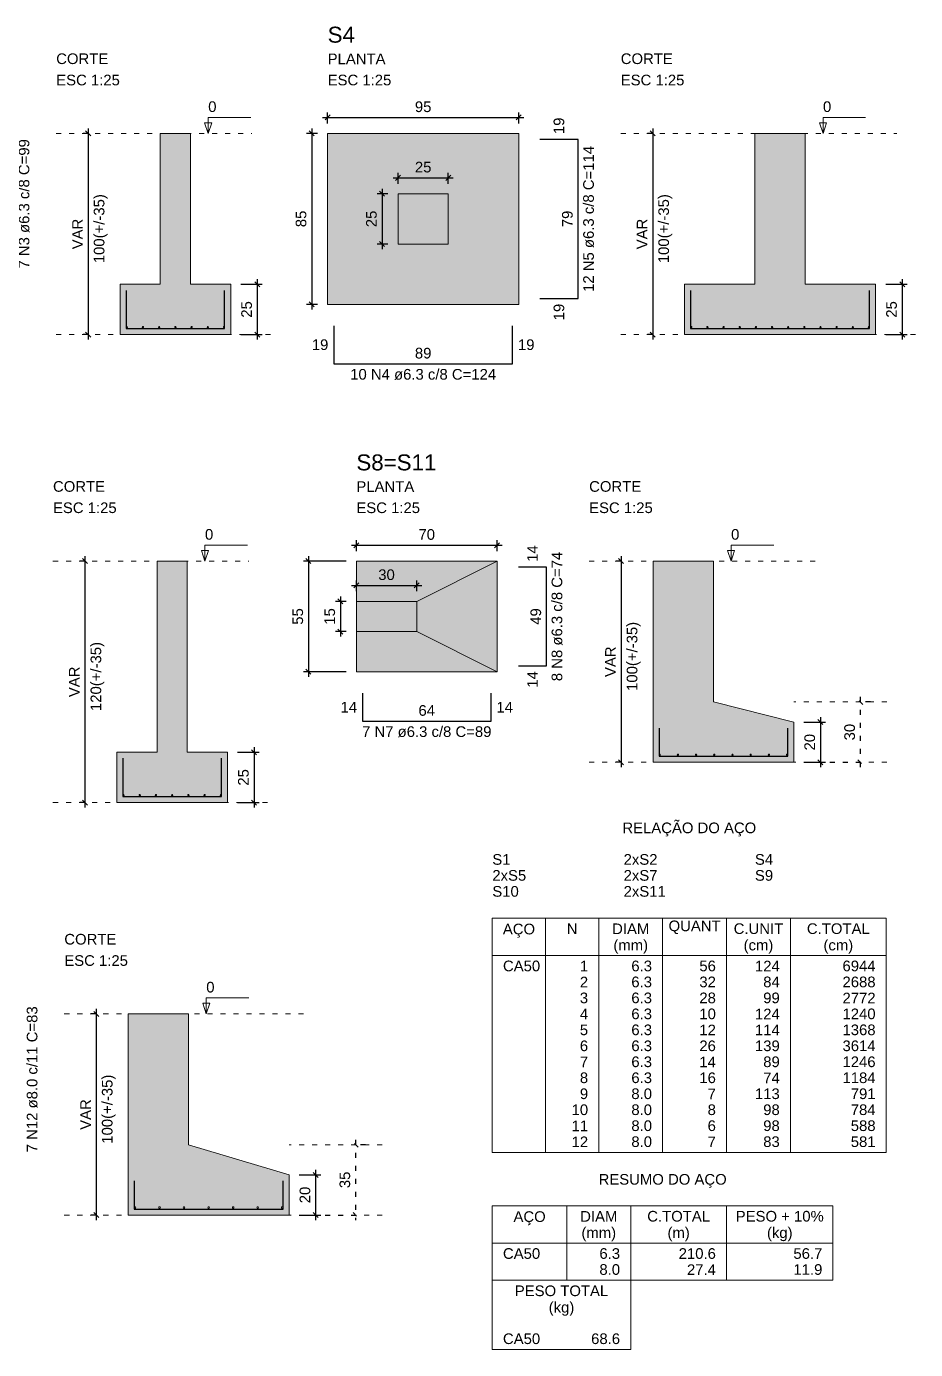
# Model space of a CAD drawing. Header units: inches. Extents: x -52 to 802, y -168 to 85.
# Drawn here: x 186.08 to 203.77, y 39.87 to 66.18 of the extents above; entities that cross this region are included whole.
import ezdxf

# ---------------------------------------------------------------- set-up
doc = ezdxf.new("R2010")
doc.units = ezdxf.units.IN
doc.header["$MEASUREMENT"] = 0
doc.linetypes.add('DOT2', pattern=[3.175, 0, -3.175])
for name, color, linetype, lineweight in [('Descrição da armadura', 7, 'Continuous', 5), ('DT-Armadura', 2, 'Continuous', 30), ('DT-Barras no corte', 5, 'Continuous', 5), ('DT-Cotas', 9, 'Continuous', 5), ('DT-Forma', 5, 'Continuous', 5), ('DT-Hachura sapatas em corte', 43, 'Continuous', 5), ('DT-Hachura sapatas em planta', 43, 'Continuous', 5), ('DT-Pontilhado', 9, 'DOT2', 5), ('DT-Relação do aço', 9, 'Continuous', 5), ('DT-Textos', 7, 'Continuous', 5), ('DT-Título', 3, 'Continuous', 20), ('Textos armaduras', 7, 'Continuous', 5)]:
    doc.layers.add(name, color=color, linetype=linetype, lineweight=lineweight)
doc.styles.add('Arial', font='arial.ttf')
doc.styles.get("Standard").update_dxf_attribs({"font": 'arial.ttf'})
doc.dimstyles.new('UM_25.000000', dxfattribs={"dimtxt": 0.18, "dimasz": 0.1, "dimexe": 0.1, "dimexo": 0.2, "dimgap": 0, "dimtad": 1, "dimtih": 1, "dimtoh": 1, "dimdec": 1, "dimlfac": 25, "dimzin": 0, "dimdsep": 46, "dimtxsty": 'Standard', "dimcen": 0.09, "dimdle": 0.1, "dimadec": 1, "dimazin": 2, "dimtfac": 1, "dimtdec": 4, "dimtofl": 0, "dimtmove": 0, "dimatfit": 3, "dimfxl": 1, "dimtolj": 1, "dimarcsym": 0})

# ---------------------------------------------------------------- blocks, each defined once
blk = doc.blocks.new('_Oblique')
at = {"color": 0, "linetype": 'ByBlock', "lineweight": -2}
blk.add_line((-0.5, -0.5), (0.5, 0.5), dxfattribs=at)
blk = doc.blocks.new('*D350')
at = {"layer": 'Defpoints', "color": 0, "transparency": 16777216}
for p in [(187.519, 64.057), (187.307, 60.057), (187.519, 60.057)]:
    blk.add_point(p, dxfattribs=at)
at = {"layer": 'DT-Cotas', "color": 0, "lineweight": -2, "transparency": 16777216}
for p, q in [((187.319, 64.057), (187.207, 64.057)), ((187.307, 64.157), (187.307, 59.957)), ((187.319, 60.057), (187.207, 60.057))]:
    blk.add_line(p, q, dxfattribs=at)
at = {"layer": 'DT-Cotas', "color": 0, "lineweight": -2, "transparency": 16777216, "xscale": 0.1, "yscale": 0.1, "zscale": 0.1}
for p, rotation in [((187.307, 64.057), 90), ((187.307, 60.057), 270)]:
    blk.add_blockref('_Oblique', p, dxfattribs=dict(at, rotation=rotation))
at = {"layer": 'DT-Cotas', "transparency": 16777216, "insert": (187.095, 62.057), "char_height": 0.2118, "attachment_point": 5, "rotation": 90, "style": 'Arial'}
blk.add_mtext('\\A1;VAR', dxfattribs=at)
blk = doc.blocks.new('*D351')
at = {"layer": 'Defpoints', "color": 0, "transparency": 16777216}
for p in [(190.142, 61.057), (190.142, 60.057), (190.672, 60.057)]:
    blk.add_point(p, dxfattribs=at)
at = {"layer": 'DT-Cotas', "color": 0, "lineweight": -2, "transparency": 16777216}
for p, q in [((190.342, 61.057), (190.772, 61.057)), ((190.672, 61.157), (190.672, 59.957)), ((190.342, 60.057), (190.772, 60.057))]:
    blk.add_line(p, q, dxfattribs=at)
at = {"layer": 'DT-Cotas', "color": 0, "lineweight": -2, "transparency": 16777216, "xscale": 0.1, "yscale": 0.1, "zscale": 0.1}
for p, rotation in [((190.672, 61.057), 90), ((190.672, 60.057), 270)]:
    blk.add_blockref('_Oblique', p, dxfattribs=dict(at, rotation=rotation))
at = {"layer": 'DT-Cotas', "transparency": 16777216, "insert": (190.46, 60.557), "char_height": 0.2118, "attachment_point": 5, "rotation": 90, "style": 'Arial'}
blk.add_mtext('\\A1;25', dxfattribs=at)
blk = doc.blocks.new('*D352')
at = {"layer": 'Defpoints', "color": 0, "transparency": 16777216}
for p in [(192.072, 64.057), (191.754, 60.657), (192.072, 60.657)]:
    blk.add_point(p, dxfattribs=at)
at = {"layer": 'DT-Cotas', "color": 0, "lineweight": -2, "transparency": 16777216}
for p, q in [((191.872, 64.057), (191.654, 64.057)), ((191.754, 64.157), (191.754, 60.557)), ((191.872, 60.657), (191.654, 60.657))]:
    blk.add_line(p, q, dxfattribs=at)
at = {"layer": 'DT-Cotas', "color": 0, "lineweight": -2, "transparency": 16777216, "xscale": 0.1, "yscale": 0.1, "zscale": 0.1}
for p, rotation in [((191.754, 64.057), 90), ((191.754, 60.657), 270)]:
    blk.add_blockref('_Oblique', p, dxfattribs=dict(at, rotation=rotation))
at = {"layer": 'DT-Cotas', "transparency": 16777216, "insert": (191.543, 62.357), "char_height": 0.2118, "attachment_point": 5, "rotation": 90, "style": 'Arial'}
blk.add_mtext('\\A1;85', dxfattribs=at)
blk = doc.blocks.new('*D353')
at = {"layer": 'Defpoints', "color": 0, "transparency": 16777216}
for p in [(195.872, 64.374), (192.072, 64.057), (195.872, 64.057)]:
    blk.add_point(p, dxfattribs=at)
at = {"layer": 'DT-Cotas', "color": 0, "lineweight": -2, "transparency": 16777216}
for p, q in [((192.072, 64.257), (192.072, 64.474)), ((195.872, 64.257), (195.872, 64.474)), ((191.972, 64.374), (195.972, 64.374))]:
    blk.add_line(p, q, dxfattribs=at)
at = {"layer": 'DT-Cotas', "color": 0, "lineweight": -2, "transparency": 16777216, "xscale": 0.1, "yscale": 0.1, "zscale": 0.1, "rotation": 180}
blk.add_blockref('_Oblique', (192.072, 64.374), dxfattribs=at)
at = {"layer": 'DT-Cotas', "color": 0, "lineweight": -2, "transparency": 16777216, "xscale": 0.1, "yscale": 0.1, "zscale": 0.1}
blk.add_blockref('_Oblique', (195.872, 64.374), dxfattribs=at)
at = {"layer": 'DT-Cotas', "transparency": 16777216, "insert": (193.972, 64.586), "char_height": 0.2118, "attachment_point": 5, "rotation": 0.0057, "style": 'Arial'}
blk.add_mtext('\\A1;95', dxfattribs=at)
blk = doc.blocks.new('*D354')
at = {"layer": 'Defpoints', "color": 0, "transparency": 16777216}
for p in [(193.472, 62.857), (193.154, 61.857), (193.472, 61.857)]:
    blk.add_point(p, dxfattribs=at)
at = {"layer": 'DT-Cotas', "color": 0, "lineweight": -2, "transparency": 16777216}
for p, q in [((193.154, 62.957), (193.154, 61.757)), ((193.272, 62.857), (193.054, 62.857)), ((193.272, 61.857), (193.054, 61.857))]:
    blk.add_line(p, q, dxfattribs=at)
at = {"layer": 'DT-Cotas', "color": 0, "lineweight": -2, "transparency": 16777216, "xscale": 0.1, "yscale": 0.1, "zscale": 0.1}
for p, rotation in [((193.154, 62.857), 90), ((193.154, 61.857), 270)]:
    blk.add_blockref('_Oblique', p, dxfattribs=dict(at, rotation=rotation))
at = {"layer": 'DT-Cotas', "transparency": 16777216, "insert": (192.943, 62.357), "char_height": 0.2118, "attachment_point": 5, "rotation": 90, "style": 'Arial'}
blk.add_mtext('\\A1;25', dxfattribs=at)
blk = doc.blocks.new('*D355')
at = {"layer": 'Defpoints', "color": 0, "transparency": 16777216}
for p in [(194.472, 63.174), (193.472, 62.857), (194.472, 62.857)]:
    blk.add_point(p, dxfattribs=at)
at = {"layer": 'DT-Cotas', "color": 0, "lineweight": -2, "transparency": 16777216}
for p, q in [((193.372, 63.174), (194.572, 63.174)), ((193.472, 63.057), (193.472, 63.274)), ((194.472, 63.057), (194.472, 63.274))]:
    blk.add_line(p, q, dxfattribs=at)
at = {"layer": 'DT-Cotas', "color": 0, "lineweight": -2, "transparency": 16777216, "xscale": 0.1, "yscale": 0.1, "zscale": 0.1, "rotation": 180}
blk.add_blockref('_Oblique', (193.472, 63.174), dxfattribs=at)
at = {"layer": 'DT-Cotas', "color": 0, "lineweight": -2, "transparency": 16777216, "xscale": 0.1, "yscale": 0.1, "zscale": 0.1}
blk.add_blockref('_Oblique', (194.472, 63.174), dxfattribs=at)
at = {"layer": 'DT-Cotas', "transparency": 16777216, "insert": (193.972, 63.386), "char_height": 0.2118, "attachment_point": 5, "rotation": 0.0057, "style": 'Arial'}
blk.add_mtext('\\A1;25', dxfattribs=at)
blk = doc.blocks.new('*D356')
at = {"layer": 'Defpoints', "color": 0, "transparency": 16777216}
for p in [(198.75, 64.057), (198.538, 60.057), (198.75, 60.057)]:
    blk.add_point(p, dxfattribs=at)
at = {"layer": 'DT-Cotas', "color": 0, "lineweight": -2, "transparency": 16777216}
for p, q in [((198.55, 64.057), (198.438, 64.057)), ((198.538, 64.157), (198.538, 59.957)), ((198.55, 60.057), (198.438, 60.057))]:
    blk.add_line(p, q, dxfattribs=at)
at = {"layer": 'DT-Cotas', "color": 0, "lineweight": -2, "transparency": 16777216, "xscale": 0.1, "yscale": 0.1, "zscale": 0.1}
for p, rotation in [((198.538, 64.057), 90), ((198.538, 60.057), 270)]:
    blk.add_blockref('_Oblique', p, dxfattribs=dict(at, rotation=rotation))
at = {"layer": 'DT-Cotas', "transparency": 16777216, "insert": (198.326, 62.057), "char_height": 0.2118, "attachment_point": 5, "rotation": 90, "style": 'Arial'}
blk.add_mtext('\\A1;VAR', dxfattribs=at)
blk = doc.blocks.new('*D357')
at = {"layer": 'Defpoints', "color": 0, "transparency": 16777216}
for p in [(202.974, 61.057), (202.974, 60.057), (203.503, 60.057)]:
    blk.add_point(p, dxfattribs=at)
at = {"layer": 'DT-Cotas', "color": 0, "lineweight": -2, "transparency": 16777216}
for p, q in [((203.174, 61.057), (203.603, 61.057)), ((203.503, 61.157), (203.503, 59.957)), ((203.174, 60.057), (203.603, 60.057))]:
    blk.add_line(p, q, dxfattribs=at)
at = {"layer": 'DT-Cotas', "color": 0, "lineweight": -2, "transparency": 16777216, "xscale": 0.1, "yscale": 0.1, "zscale": 0.1}
for p, rotation in [((203.503, 61.057), 90), ((203.503, 60.057), 270)]:
    blk.add_blockref('_Oblique', p, dxfattribs=dict(at, rotation=rotation))
at = {"layer": 'DT-Cotas', "transparency": 16777216, "insert": (203.291, 60.557), "char_height": 0.2118, "attachment_point": 5, "rotation": 90, "style": 'Arial'}
blk.add_mtext('\\A1;25', dxfattribs=at)
blk = doc.blocks.new('*D1274')
at = {"layer": 'Defpoints', "color": 0, "transparency": 16777216}
for p in [(187.455, 55.552), (187.243, 50.752), (187.455, 50.752)]:
    blk.add_point(p, dxfattribs=at)
at = {"layer": 'DT-Cotas', "color": 0, "lineweight": -2, "transparency": 16777216}
for p, q in [((187.255, 55.552), (187.143, 55.552)), ((187.243, 55.652), (187.243, 50.652)), ((187.255, 50.752), (187.143, 50.752))]:
    blk.add_line(p, q, dxfattribs=at)
at = {"layer": 'DT-Cotas', "color": 0, "lineweight": -2, "transparency": 16777216, "xscale": 0.1, "yscale": 0.1, "zscale": 0.1}
for p, rotation in [((187.243, 55.552), 90), ((187.243, 50.752), 270)]:
    blk.add_blockref('_Oblique', p, dxfattribs=dict(at, rotation=rotation))
at = {"layer": 'DT-Cotas', "transparency": 16777216, "insert": (187.031, 53.152), "char_height": 0.2118, "attachment_point": 5, "rotation": 90, "style": 'Arial'}
blk.add_mtext('\\A1;VAR', dxfattribs=at)
blk = doc.blocks.new('*D1275')
at = {"layer": 'Defpoints', "color": 0, "transparency": 16777216}
for p in [(190.078, 51.752), (190.078, 50.752), (190.608, 50.752)]:
    blk.add_point(p, dxfattribs=at)
at = {"layer": 'DT-Cotas', "color": 0, "lineweight": -2, "transparency": 16777216}
for p, q in [((190.608, 51.852), (190.608, 50.652)), ((190.278, 51.752), (190.708, 51.752)), ((190.278, 50.752), (190.708, 50.752))]:
    blk.add_line(p, q, dxfattribs=at)
at = {"layer": 'DT-Cotas', "color": 0, "lineweight": -2, "transparency": 16777216, "xscale": 0.1, "yscale": 0.1, "zscale": 0.1}
for p, rotation in [((190.608, 51.752), 90), ((190.608, 50.752), 270)]:
    blk.add_blockref('_Oblique', p, dxfattribs=dict(at, rotation=rotation))
at = {"layer": 'DT-Cotas', "transparency": 16777216, "insert": (190.396, 51.252), "char_height": 0.2118, "attachment_point": 5, "rotation": 90, "style": 'Arial'}
blk.add_mtext('\\A1;25', dxfattribs=at)
blk = doc.blocks.new('*D1276')
at = {"layer": 'Defpoints', "color": 0, "transparency": 16777216}
for p in [(192.643, 55.552), (191.69, 53.352), (192.643, 53.352)]:
    blk.add_point(p, dxfattribs=at)
at = {"layer": 'DT-Cotas', "color": 0, "lineweight": -2, "transparency": 16777216}
for p, q in [((192.443, 55.552), (191.59, 55.552)), ((191.69, 55.652), (191.69, 53.252)), ((192.443, 53.352), (191.59, 53.352))]:
    blk.add_line(p, q, dxfattribs=at)
at = {"layer": 'DT-Cotas', "color": 0, "lineweight": -2, "transparency": 16777216, "xscale": 0.1, "yscale": 0.1, "zscale": 0.1}
for p, rotation in [((191.69, 55.552), 90), ((191.69, 53.352), 270)]:
    blk.add_blockref('_Oblique', p, dxfattribs=dict(at, rotation=rotation))
at = {"layer": 'DT-Cotas', "transparency": 16777216, "insert": (191.478, 54.452), "char_height": 0.2118, "attachment_point": 5, "rotation": 90, "style": 'Arial'}
blk.add_mtext('\\A1;55', dxfattribs=at)
blk = doc.blocks.new('*D1277')
at = {"layer": 'Defpoints', "color": 0, "transparency": 16777216}
for p in [(195.443, 55.869), (192.643, 55.552), (195.443, 55.552)]:
    blk.add_point(p, dxfattribs=at)
at = {"layer": 'DT-Cotas', "color": 0, "lineweight": -2, "transparency": 16777216}
for p, q in [((192.543, 55.869), (195.543, 55.869)), ((192.643, 55.752), (192.643, 55.969)), ((195.443, 55.752), (195.443, 55.969))]:
    blk.add_line(p, q, dxfattribs=at)
at = {"layer": 'DT-Cotas', "color": 0, "lineweight": -2, "transparency": 16777216, "xscale": 0.1, "yscale": 0.1, "zscale": 0.1, "rotation": 180}
blk.add_blockref('_Oblique', (192.643, 55.869), dxfattribs=at)
at = {"layer": 'DT-Cotas', "color": 0, "lineweight": -2, "transparency": 16777216, "xscale": 0.1, "yscale": 0.1, "zscale": 0.1}
blk.add_blockref('_Oblique', (195.443, 55.869), dxfattribs=at)
at = {"layer": 'DT-Cotas', "transparency": 16777216, "insert": (194.043, 56.081), "char_height": 0.2118, "attachment_point": 5, "rotation": 0.0057, "style": 'Arial'}
blk.add_mtext('\\A1;70', dxfattribs=at)
blk = doc.blocks.new('*D1278')
at = {"layer": 'Defpoints', "color": 0, "transparency": 16777216}
for p in [(192.643, 54.752), (192.326, 54.152), (192.643, 54.152)]:
    blk.add_point(p, dxfattribs=at)
at = {"layer": 'DT-Cotas', "color": 0, "lineweight": -2, "transparency": 16777216}
for p, q in [((192.443, 54.752), (192.226, 54.752)), ((192.326, 54.852), (192.326, 54.052)), ((192.443, 54.152), (192.226, 54.152))]:
    blk.add_line(p, q, dxfattribs=at)
at = {"layer": 'DT-Cotas', "color": 0, "lineweight": -2, "transparency": 16777216, "xscale": 0.1, "yscale": 0.1, "zscale": 0.1}
for p, rotation in [((192.326, 54.752), 90), ((192.326, 54.152), 270)]:
    blk.add_blockref('_Oblique', p, dxfattribs=dict(at, rotation=rotation))
at = {"layer": 'DT-Cotas', "transparency": 16777216, "insert": (192.114, 54.452), "char_height": 0.2118, "attachment_point": 5, "rotation": 90, "style": 'Arial'}
blk.add_mtext('\\A1;15', dxfattribs=at)
blk = doc.blocks.new('*D1279')
at = {"layer": 'Defpoints', "color": 0, "transparency": 16777216}
for p in [(193.843, 55.069), (192.643, 54.752), (193.843, 54.752)]:
    blk.add_point(p, dxfattribs=at)
at = {"layer": 'DT-Cotas', "color": 0, "lineweight": -2, "transparency": 16777216}
for p, q in [((192.543, 55.069), (193.943, 55.069)), ((192.643, 54.952), (192.643, 55.169)), ((193.843, 54.952), (193.843, 55.169))]:
    blk.add_line(p, q, dxfattribs=at)
at = {"layer": 'DT-Cotas', "color": 0, "lineweight": -2, "transparency": 16777216, "xscale": 0.1, "yscale": 0.1, "zscale": 0.1, "rotation": 180}
blk.add_blockref('_Oblique', (192.643, 55.069), dxfattribs=at)
at = {"layer": 'DT-Cotas', "color": 0, "lineweight": -2, "transparency": 16777216, "xscale": 0.1, "yscale": 0.1, "zscale": 0.1}
blk.add_blockref('_Oblique', (193.843, 55.069), dxfattribs=at)
at = {"layer": 'DT-Cotas', "transparency": 16777216, "insert": (193.243, 55.281), "char_height": 0.2118, "attachment_point": 5, "rotation": 0.0057, "style": 'Arial'}
blk.add_mtext('\\A1;30', dxfattribs=at)
blk = doc.blocks.new('*D1280')
at = {"layer": 'Defpoints', "color": 0, "transparency": 16777216}
for p in [(198.121, 55.552), (197.91, 51.552), (198.121, 51.552)]:
    blk.add_point(p, dxfattribs=at)
at = {"layer": 'DT-Cotas', "color": 0, "lineweight": -2, "transparency": 16777216}
for p, q in [((197.921, 55.552), (197.81, 55.552)), ((197.91, 55.652), (197.91, 51.452)), ((197.921, 51.552), (197.81, 51.552))]:
    blk.add_line(p, q, dxfattribs=at)
at = {"layer": 'DT-Cotas', "color": 0, "lineweight": -2, "transparency": 16777216, "xscale": 0.1, "yscale": 0.1, "zscale": 0.1}
for p, rotation in [((197.91, 55.552), 90), ((197.91, 51.552), 270)]:
    blk.add_blockref('_Oblique', p, dxfattribs=dict(at, rotation=rotation))
at = {"layer": 'DT-Cotas', "transparency": 16777216, "insert": (197.698, 53.552), "char_height": 0.2118, "attachment_point": 5, "rotation": 90, "style": 'Arial'}
blk.add_mtext('\\A1;VAR', dxfattribs=at)
blk = doc.blocks.new('*D1281')
at = {"layer": 'Defpoints', "color": 0, "transparency": 16777216}
for p in [(201.345, 52.352), (201.345, 51.552), (201.874, 51.552)]:
    blk.add_point(p, dxfattribs=at)
at = {"layer": 'DT-Cotas', "color": 0, "lineweight": -2, "transparency": 16777216}
for p, q in [((201.874, 52.452), (201.874, 51.452)), ((201.545, 52.352), (201.974, 52.352)), ((201.545, 51.552), (201.974, 51.552))]:
    blk.add_line(p, q, dxfattribs=at)
at = {"layer": 'DT-Cotas', "color": 0, "lineweight": -2, "transparency": 16777216, "xscale": 0.1, "yscale": 0.1, "zscale": 0.1}
for p, rotation in [((201.874, 52.352), 90), ((201.874, 51.552), 270)]:
    blk.add_blockref('_Oblique', p, dxfattribs=dict(at, rotation=rotation))
at = {"layer": 'DT-Cotas', "transparency": 16777216, "insert": (201.663, 51.952), "char_height": 0.2118, "attachment_point": 5, "rotation": 90, "style": 'Arial'}
blk.add_mtext('\\A1;20', dxfattribs=at)
blk = doc.blocks.new('*D1282')
at = {"layer": 'Defpoints', "color": 0, "ltscale": 0.05, "transparency": 16777216}
for p in [(202.669, 52.752), (201.345, 51.552), (202.669, 51.552)]:
    blk.add_point(p, dxfattribs=at)
at = {"layer": 'DT-Pontilhado', "color": 0, "lineweight": -2, "ltscale": 0.05, "transparency": 16777216}
for p, q in [((202.669, 52.852), (202.669, 51.452)), ((202.869, 52.752), (202.769, 52.752)), ((201.545, 51.552), (202.769, 51.552))]:
    blk.add_line(p, q, dxfattribs=at)
at = {"layer": 'DT-Pontilhado', "color": 0, "lineweight": -2, "ltscale": 0.05, "transparency": 16777216, "xscale": 0.1, "yscale": 0.1, "zscale": 0.1}
for p, rotation in [((202.669, 52.752), 90), ((202.669, 51.552), 270)]:
    blk.add_blockref('_Oblique', p, dxfattribs=dict(at, rotation=rotation))
at = {"layer": 'DT-Pontilhado', "ltscale": 0.05, "transparency": 16777216, "insert": (202.457, 52.152), "char_height": 0.2118, "attachment_point": 5, "rotation": 90, "style": 'Arial'}
blk.add_mtext('\\A1;30', dxfattribs=at)
blk = doc.blocks.new('*D1310')
at = {"layer": 'Defpoints', "color": 0, "transparency": 16777216}
for p in [(187.68, 46.548), (187.468, 42.548), (187.68, 42.548)]:
    blk.add_point(p, dxfattribs=at)
at = {"layer": 'DT-Cotas', "color": 0, "lineweight": -2, "transparency": 16777216}
for p, q in [((187.468, 46.648), (187.468, 42.448)), ((187.48, 46.548), (187.368, 46.548)), ((187.48, 42.548), (187.368, 42.548))]:
    blk.add_line(p, q, dxfattribs=at)
at = {"layer": 'DT-Cotas', "color": 0, "lineweight": -2, "transparency": 16777216, "xscale": 0.1, "yscale": 0.1, "zscale": 0.1}
for p, rotation in [((187.468, 46.548), 90), ((187.468, 42.548), 270)]:
    blk.add_blockref('_Oblique', p, dxfattribs=dict(at, rotation=rotation))
at = {"layer": 'DT-Cotas', "transparency": 16777216, "insert": (187.256, 44.548), "char_height": 0.2118, "attachment_point": 5, "rotation": 90, "style": 'Arial'}
blk.add_mtext('\\A1;VAR', dxfattribs=at)
blk = doc.blocks.new('*D1311')
at = {"layer": 'Defpoints', "color": 0, "transparency": 16777216}
for p in [(191.303, 43.348), (191.303, 42.548), (191.833, 42.548)]:
    blk.add_point(p, dxfattribs=at)
at = {"layer": 'DT-Cotas', "color": 0, "lineweight": -2, "transparency": 16777216}
for p, q in [((191.833, 43.448), (191.833, 42.448)), ((191.503, 43.348), (191.933, 43.348)), ((191.503, 42.548), (191.933, 42.548))]:
    blk.add_line(p, q, dxfattribs=at)
at = {"layer": 'DT-Cotas', "color": 0, "lineweight": -2, "transparency": 16777216, "xscale": 0.1, "yscale": 0.1, "zscale": 0.1}
for p, rotation in [((191.833, 43.348), 90), ((191.833, 42.548), 270)]:
    blk.add_blockref('_Oblique', p, dxfattribs=dict(at, rotation=rotation))
at = {"layer": 'DT-Cotas', "transparency": 16777216, "insert": (191.621, 42.948), "char_height": 0.2118, "attachment_point": 5, "rotation": 90, "style": 'Arial'}
blk.add_mtext('\\A1;20', dxfattribs=at)
blk = doc.blocks.new('*D1298')
at = {"layer": 'Defpoints', "color": 0, "ltscale": 0.05, "transparency": 16777216}
for p in [(192.627, 43.948), (191.303, 42.548), (192.627, 42.548)]:
    blk.add_point(p, dxfattribs=at)
at = {"layer": 'DT-Pontilhado', "color": 0, "lineweight": -2, "ltscale": 0.05, "transparency": 16777216}
for p, q in [((192.627, 44.048), (192.627, 42.448)), ((192.827, 43.948), (192.727, 43.948)), ((191.503, 42.548), (192.727, 42.548))]:
    blk.add_line(p, q, dxfattribs=at)
at = {"layer": 'DT-Pontilhado', "color": 0, "lineweight": -2, "ltscale": 0.05, "transparency": 16777216, "xscale": 0.1, "yscale": 0.1, "zscale": 0.1}
for p, rotation in [((192.627, 43.948), 90), ((192.627, 42.548), 270)]:
    blk.add_blockref('_Oblique', p, dxfattribs=dict(at, rotation=rotation))
at = {"layer": 'DT-Pontilhado', "ltscale": 0.05, "transparency": 16777216, "insert": (192.415, 43.248), "char_height": 0.2118, "attachment_point": 5, "rotation": 90, "style": 'Arial'}
blk.add_mtext('\\A1;35', dxfattribs=at)

msp = doc.modelspace()

# ---------------------------------------------------------------- hatches: boundary and pattern name
at = {"layer": 'DT-Hachura sapatas em corte', "linetype": 'Continuous'}
for points in [[(188.7424, 61.0566), (188.7424, 61.0566), (187.9424, 61.0566), (187.9424, 60.0566), (190.1424, 60.0566), (190.1424, 61.0566), (189.3424, 61.0566), (189.3424, 61.0566), (189.3424, 64.0566), (188.7424, 64.0566), (188.7424, 61.0566)], [(200.5736, 61.0566), (200.5736, 61.0566), (199.1736, 61.0566), (199.1736, 60.0566), (202.9736, 60.0566), (202.9736, 61.0566), (201.5736, 61.0566), (201.5736, 61.0566), (201.5736, 64.0566), (200.5736, 64.0566), (200.5736, 61.0566)], [(188.6783, 51.7516), (188.6783, 51.7516), (187.8783, 51.7516), (187.8783, 50.7516), (190.0783, 50.7516), (190.0783, 51.7516), (189.2783, 51.7516), (189.2783, 51.7516), (189.2783, 55.5516), (188.6783, 55.5516), (188.6783, 51.7516)], [(198.545, 52.7516), (198.545, 52.7516), (198.545, 52.3516), (198.545, 51.5516), (201.345, 51.5516), (201.345, 52.3516), (199.745, 52.7516), (199.745, 52.7516), (199.745, 55.5516), (198.545, 55.5516), (198.545, 52.7516)], [(188.1034, 43.9482), (188.1034, 43.9482), (188.1034, 43.3482), (188.1034, 42.5482), (191.3034, 42.5482), (191.3034, 43.3482), (189.3034, 43.9482), (189.3034, 43.9482), (189.3034, 46.5482), (188.1034, 46.5482), (188.1034, 43.9482)]]:
    msp.add_hatch(color=256, dxfattribs=at).paths.add_polyline_path(points)
at = {"layer": 'DT-Hachura sapatas em planta', "linetype": 'Continuous'}
for points in [[(192.072, 60.6566), (195.872, 60.6566), (195.872, 64.0566), (192.072, 64.0566), (192.072, 60.6566)], [(192.6434, 53.3516), (195.4434, 53.3516), (195.4434, 55.5516), (192.6434, 55.5516), (192.6434, 53.3516)]]:
    msp.add_hatch(color=256, dxfattribs=at).paths.add_polyline_path(points)

# ---------------------------------------------------------------- linework, layer by layer
at = {"layer": 'DT-Armadura'}
for p, q in [((197.0556, 63.9366), (196.2956, 63.9366)), ((197.0556, 60.7766), (197.0556, 63.9366)), ((196.2956, 60.7766), (197.0556, 60.7766)), ((192.192, 60.233), (192.192, 59.473)), ((195.752, 59.473), (195.752, 60.233)), ((192.192, 59.473), (195.752, 59.473)), ((196.427, 55.4316), (195.867, 55.4316)), ((196.427, 53.4716), (196.427, 55.4316)), ((195.867, 53.4716), (196.427, 53.4716)), ((192.7634, 52.928), (192.7634, 52.368)), ((195.3234, 52.368), (195.3234, 52.928)), ((192.7634, 52.368), (195.3234, 52.368))]:
    msp.add_line(p, q, dxfattribs=at)
for points in [[(188.0624, 60.9366), (188.0624, 60.1766), (190.0224, 60.1766), (190.0224, 60.9366)], [(199.2936, 60.9366), (199.2936, 60.1766), (202.8536, 60.1766), (202.8536, 60.9366)], [(198.665, 52.2316), (198.665, 51.6716), (201.225, 51.6716), (201.225, 52.2316)], [(187.9983, 51.6316), (187.9983, 50.8716), (189.9583, 50.8716), (189.9583, 51.6316)], [(188.2234, 43.2282), (188.2234, 42.6682), (191.1834, 42.6682), (191.1834, 43.2282)]]:
    msp.add_lwpolyline(points, dxfattribs=at)
at = {"layer": 'DT-Barras no corte'}
for centre, radius in [((188.075, 60.2066), 0.0126), ((188.3974, 60.2066), 0.0126), ((188.7199, 60.2066), 0.0126), ((189.0424, 60.2066), 0.0126), ((189.3648, 60.2066), 0.0126), ((189.6873, 60.2066), 0.0126), ((190.0098, 60.2066), 0.0126), ((199.3062, 60.2066), 0.0126), ((199.6275, 60.2066), 0.0126), ((199.9489, 60.2066), 0.0126), ((200.2702, 60.2066), 0.0126), ((200.5916, 60.2066), 0.0126), ((200.9129, 60.2066), 0.0126), ((201.2343, 60.2066), 0.0126), ((201.5556, 60.2066), 0.0126), ((201.877, 60.2066), 0.0126), ((202.1983, 60.2066), 0.0126), ((202.5197, 60.2066), 0.0126), ((202.841, 60.2066), 0.0126), ((198.6776, 51.7016), 0.0126), ((199.0397, 51.7016), 0.0126), ((199.4018, 51.7016), 0.0126), ((199.7639, 51.7016), 0.0126), ((200.126, 51.7016), 0.0126), ((200.4881, 51.7016), 0.0126), ((200.8502, 51.7016), 0.0126), ((201.2124, 51.7016), 0.0126), ((188.0109, 50.9016), 0.0126), ((188.3334, 50.9016), 0.0126), ((188.6558, 50.9016), 0.0126), ((188.9783, 50.9016), 0.0126), ((189.3008, 50.9016), 0.0126), ((189.6232, 50.9016), 0.0126), ((189.9457, 50.9016), 0.0126), ((188.2394, 42.6982), 0.016), ((188.7274, 42.6982), 0.016), ((189.2154, 42.6982), 0.016), ((189.7034, 42.6982), 0.016), ((190.1914, 42.6982), 0.016), ((190.6794, 42.6982), 0.016), ((191.1674, 42.6982), 0.016)]:
    msp.add_circle(centre, radius, dxfattribs=at)
at = {"layer": 'DT-Forma'}
for p, q in [((192.6434, 55.5516), (192.6434, 54.7516)), ((195.4434, 55.5516), (193.8434, 54.7516)), ((192.6434, 53.3516), (192.6434, 54.1516)), ((192.6434, 53.3516), (192.6434, 54.1516)), ((195.4434, 53.3516), (193.8434, 54.1516))]:
    msp.add_line(p, q, dxfattribs=at)
for points in [[(188.7424, 61.0566), (188.7424, 61.0566), (187.9424, 61.0566), (187.9424, 60.0566), (190.1424, 60.0566), (190.1424, 61.0566), (189.3424, 61.0566), (189.3424, 61.0566), (189.3424, 64.0566), (188.7424, 64.0566), (188.7424, 61.0566)], [(192.072, 60.6566), (195.872, 60.6566), (195.872, 64.0566), (192.072, 64.0566), (192.072, 60.6566)], [(200.5736, 61.0566), (200.5736, 61.0566), (199.1736, 61.0566), (199.1736, 60.0566), (202.9736, 60.0566), (202.9736, 61.0566), (201.5736, 61.0566), (201.5736, 61.0566), (201.5736, 64.0566), (200.5736, 64.0566), (200.5736, 61.0566)], [(193.472, 61.8566), (194.472, 61.8566), (194.472, 62.8566), (193.472, 62.8566), (193.472, 61.8566)], [(188.6783, 51.7516), (188.6783, 51.7516), (187.8783, 51.7516), (187.8783, 50.7516), (190.0783, 50.7516), (190.0783, 51.7516), (189.2783, 51.7516), (189.2783, 51.7516), (189.2783, 55.5516), (188.6783, 55.5516), (188.6783, 51.7516)], [(192.6434, 53.3516), (195.4434, 53.3516), (195.4434, 55.5516), (192.6434, 55.5516), (192.6434, 53.3516)], [(198.545, 52.7516), (198.545, 52.7516), (198.545, 52.3516), (198.545, 51.5516), (201.345, 51.5516), (201.345, 52.3516), (199.745, 52.7516), (199.745, 52.7516), (199.745, 55.5516), (198.545, 55.5516), (198.545, 52.7516)], [(192.6434, 54.1516), (193.8434, 54.1516), (193.8434, 54.7516), (192.6434, 54.7516), (192.6434, 54.1516)], [(188.1034, 43.9482), (188.1034, 43.9482), (188.1034, 43.3482), (188.1034, 42.5482), (191.3034, 42.5482), (191.3034, 43.3482), (189.3034, 43.9482), (189.3034, 43.9482), (189.3034, 46.5482), (188.1034, 46.5482), (188.1034, 43.9482)]]:
    msp.add_lwpolyline(points, close=True, dxfattribs=at)
at = {"layer": 'DT-Pontilhado', "ltscale": 0.05}
for p, q in [((186.6716, 64.0566), (190.566, 64.0566)), ((197.9028, 64.0566), (203.3972, 64.0566)), ((186.6716, 60.0566), (187.9424, 60.0566)), ((190.9366, 60.0566), (190.1424, 60.0566)), ((197.9028, 60.0566), (199.1736, 60.0566)), ((203.7679, 60.0566), (202.9736, 60.0566)), ((186.6075, 55.5516), (190.5019, 55.5516)), ((197.2742, 55.5516), (201.7686, 55.5516)), ((203.1982, 52.7516), (201.345, 52.7516)), ((197.2742, 51.5516), (198.545, 51.5516)), ((203.1982, 51.5516), (201.345, 51.5516)), ((186.6075, 50.7516), (187.8783, 50.7516)), ((190.8726, 50.7516), (190.0783, 50.7516)), ((186.8326, 46.5482), (191.727, 46.5482)), ((193.1566, 43.9482), (191.3034, 43.9482)), ((186.8326, 42.5482), (188.1034, 42.5482)), ((193.1566, 42.5482), (191.3034, 42.5482))]:
    msp.add_line(p, q, dxfattribs=at)
at = {"layer": 'DT-Relação do aço', "linetype": 'Continuous'}
for p, q in [((195.3478, 48.4528), (203.1844, 48.4528)), ((195.3478, 48.4528), (195.3478, 43.7932)), ((196.4068, 48.4528), (196.4068, 43.7932)), ((197.4658, 48.4528), (197.4658, 43.7932)), ((198.7366, 48.4528), (198.7366, 43.7932)), ((200.0074, 48.4528), (200.0074, 43.7932)), ((201.2782, 48.4528), (201.2782, 43.7932)), ((203.1844, 48.4528), (203.1844, 43.7932)), ((195.3478, 47.7115), (203.1844, 47.7115)), ((195.3478, 43.7932), (203.1844, 43.7932)), ((195.3478, 42.7342), (195.3478, 41.2516)), ((195.3478, 42.7342), (202.1254, 42.7342)), ((196.8304, 42.7342), (196.8304, 41.2516)), ((198.1012, 42.7342), (198.1012, 41.2516)), ((200.0074, 42.7342), (200.0074, 41.2516)), ((202.1254, 42.7342), (202.1254, 41.2516)), ((195.3478, 41.9929), (202.1254, 41.9929)), ((195.3478, 41.2516), (202.1254, 41.2516)), ((195.3478, 41.2516), (195.3478, 39.8749)), ((198.1012, 39.8749), (198.1012, 41.2516)), ((195.3478, 39.8749), (198.1012, 39.8749))]:
    msp.add_line(p, q, dxfattribs=at)
at = {"layer": 'DT-Textos'}
for points in [[(189.766, 64.2684), (189.6954, 64.0566), (189.6248, 64.2684), (189.766, 64.2684)], [(201.9972, 64.2684), (201.9266, 64.0566), (201.856, 64.2684), (201.9972, 64.2684)], [(189.7019, 55.7634), (189.6313, 55.5516), (189.5607, 55.7634), (189.7019, 55.7634)], [(200.1686, 55.7634), (200.098, 55.5516), (200.0274, 55.7634), (200.1686, 55.7634)], [(189.727, 46.76), (189.6564, 46.5482), (189.5858, 46.76), (189.727, 46.76)]]:
    msp.add_lwpolyline(points, close=True, dxfattribs=at)
for points in [[(189.6954, 64.0566), (189.6954, 64.3743), (190.5426, 64.3743)], [(201.9266, 64.0566), (201.9266, 64.3743), (202.7738, 64.3743)], [(189.6313, 55.5516), (189.6313, 55.8693), (190.4785, 55.8693)], [(200.098, 55.5516), (200.098, 55.8693), (200.9452, 55.8693)], [(189.6564, 46.5482), (189.6564, 46.8659), (190.5036, 46.8659)]]:
    msp.add_lwpolyline(points, dxfattribs=at)

# ---------------------------------------------------------------- texts
at = {"layer": 'Descrição da armadura', "linetype": 'Continuous', "char_height": 0.2118, "attachment_point": 8, "rotation": 90, "line_spacing_factor": 0.798, "style": 'Arial'}
for s, insert, width in [('7 N3 ø6.3 c/8 C=99', (186.1421, 62.6566), 5.161049), ('12 N5 ø6.3 c/8 C=114', (197.3733, 62.3566), 5.820954), ('8 N8 ø6.3 c/8 C=74', (196.7447, 54.4516), 5.161049), ('7 N12 ø8.0 c/11 C=83', (186.3031, 45.2482), 5.820954)]:
    msp.add_mtext(s, dxfattribs=dict(at, insert=insert, width=width))
at = {"layer": 'Descrição da armadura', "linetype": 'Continuous', "char_height": 0.2118, "attachment_point": 8, "line_spacing_factor": 0.798, "style": 'Arial'}
for s, insert, width in [('10 N4 ø6.3 c/8 C=124', (193.972, 59.1553), 5.820954), ('7 N7 ø6.3 c/8 C=89', (194.0434, 52.0503), 5.161049)]:
    msp.add_mtext(s, dxfattribs=dict(at, insert=insert, width=width))
at = {"layer": 'DT-Cotas', "char_height": 0.2118, "width": 3.302784, "attachment_point": 8, "rotation": 90, "line_spacing_factor": 0.798, "style": 'Arial'}
for s, insert in [('100(+/-35)', (187.6941, 62.1626)), ('100(+/-35)', (198.9261, 62.1626)), ('100(+/-35)', (198.2973, 53.6576)), ('120(+/-35)', (187.6303, 53.2576)), ('100(+/-35)', (187.8554, 44.6542))]:
    msp.add_mtext(s, dxfattribs=dict(at, insert=insert))
at = {"layer": 'DT-Relação do aço', "linetype": 'Continuous', "char_height": 0.2118, "line_spacing_factor": 0.798, "style": 'Arial'}
for s, insert, width, attachment_point in [('RELAÇÃO DO AÇO', (199.2664, 50.077), 5.340655, 8), ('S1', (195.3478, 49.5118), 0.725664, 7), ('2xS2', (197.96, 49.5118), 1.352255, 7), ('S4', (200.5722, 49.5118), 0.725664, 7), ('2xS5', (195.3478, 49.1941), 1.352255, 7), ('2xS7', (197.96, 49.1941), 1.352255, 7), ('S9', (200.5722, 49.1941), 0.725664, 7), ('S10', (195.3478, 48.8764), 1.055616, 7), ('2xS11', (197.96, 48.8764), 1.682208, 7), ('AÇO', (195.8774, 48.065), 1.285627, 8), ('N', (196.9363, 48.1351), 0.428446, 8), ('DIAM', (198.1012, 48.1351), 1.483193, 8), ('QUANT', (199.372, 48.1351), 2.076471, 8), ('C.UNIT', (200.6428, 48.1351), 1.977398, 8), ('C.TOTAL', (202.2313, 48.1351), 2.505206, 8), ('(mm)', (198.1014, 47.748), 1.383541, 8), ('(cm)', (200.6424, 47.748), 1.185975, 8), ('(cm)', (202.2314, 47.748), 1.185975, 8), ('RESUMO DO AÇO', (198.7364, 43.088), 5.109195, 8), ('AÇO', (196.0894, 42.347), 1.285627, 8), ('DIAM', (197.4658, 42.4165), 1.483193, 8), ('C.TOTAL', (199.0543, 42.4165), 2.505206, 8), ('PESO + 10%', (201.0664, 42.4165), 3.512155, 8), ('(mm)', (197.4654, 42.029), 1.383541, 8), ('(m)', (199.0544, 42.029), 0.889337, 8), ('(kg)', (201.0664, 42.029), 1.021723, 8), ('CA50', (195.5596, 41.6752), 1.484062, 7), ('6.3', (197.8894, 41.6752), 0.824737, 9), ('210.6', (199.7956, 41.6752), 1.484642, 9), ('56.7', (201.9136, 41.6752), 1.154689, 9), ('8.0', (197.8894, 41.3575), 0.824737, 9), ('27.4', (199.7956, 41.3575), 1.154689, 9), ('11.9', (201.9136, 41.3575), 1.154689, 9), ('PESO TOTAL', (196.7245, 40.9339), 3.725364, 8), ('(kg)', (196.7244, 40.546), 1.021723, 8), ('CA50', (195.5596, 39.9808), 1.484062, 7), ('68.6', (197.8894, 39.9808), 1.154689, 9)]:
    msp.add_mtext(s, dxfattribs=dict(at, insert=insert, width=width, attachment_point=attachment_point))
at = {"layer": 'DT-Relação do aço', "color": 9, "linetype": 'Continuous', "char_height": 0.2118, "line_spacing_factor": 0.798, "style": 'Arial'}
for s, insert, width, attachment_point in [('CA50', (195.5596, 47.3938), 1.484062, 7), ('1', (197.254, 47.3938), 0.329953, 9), ('6.3', (198.5248, 47.3938), 0.824737, 9), ('56', (199.7956, 47.3938), 0.659905, 9), ('124', (201.0664, 47.3938), 0.989858, 9), ('6944', (202.9726, 47.3938), 1.31981, 9), ('2', (197.254, 47.0761), 0.329953, 9), ('6.3', (198.5248, 47.0761), 0.824737, 9), ('32', (199.7956, 47.0761), 0.659905, 9), ('84', (201.0664, 47.0761), 0.659905, 9), ('2688', (202.9726, 47.0761), 1.31981, 9), ('3', (197.254, 46.7584), 0.329953, 9), ('6.3', (198.5248, 46.7584), 0.824737, 9), ('28', (199.7956, 46.7584), 0.659905, 9), ('99', (201.0664, 46.7584), 0.659905, 9), ('2772', (202.9726, 46.7584), 1.31981, 9), ('4', (197.254, 46.4407), 0.329953, 9), ('6.3', (198.5248, 46.4407), 0.824737, 9), ('10', (199.7956, 46.4407), 0.659905, 9), ('124', (201.0664, 46.4407), 0.989858, 9), ('1240', (202.9726, 46.4407), 1.31981, 9), ('5', (197.254, 46.123), 0.329953, 9), ('6.3', (198.5248, 46.123), 0.824737, 9), ('12', (199.7956, 46.123), 0.659905, 9), ('114', (201.0664, 46.123), 0.989858, 9), ('1368', (202.9726, 46.123), 1.31981, 9), ('6', (197.254, 45.8053), 0.329953, 9), ('6.3', (198.5248, 45.8053), 0.824737, 9), ('26', (199.7956, 45.8053), 0.659905, 9), ('139', (201.0664, 45.8053), 0.989858, 9), ('3614', (202.9726, 45.8053), 1.31981, 9), ('7', (197.254, 45.4876), 0.329953, 9), ('6.3', (198.5248, 45.4876), 0.824737, 9), ('14', (199.7956, 45.4876), 0.659905, 9), ('89', (201.0664, 45.4876), 0.659905, 9), ('1246', (202.9726, 45.4876), 1.31981, 9), ('8', (197.254, 45.1699), 0.329953, 9), ('6.3', (198.5248, 45.1699), 0.824737, 9), ('16', (199.7956, 45.1699), 0.659905, 9), ('74', (201.0664, 45.1699), 0.659905, 9), ('1184', (202.9726, 45.1699), 1.31981, 9), ('9', (197.254, 44.8522), 0.329953, 9), ('8.0', (198.5248, 44.8522), 0.824737, 9), ('7', (199.7956, 44.8522), 0.329953, 9), ('113', (201.0664, 44.8522), 0.989858, 9), ('791', (202.9726, 44.8522), 0.989858, 9), ('10', (197.254, 44.5345), 0.659905, 9), ('8.0', (198.5248, 44.5345), 0.824737, 9), ('8', (199.7956, 44.5345), 0.329953, 9), ('98', (201.0664, 44.5345), 0.659905, 9), ('784', (202.9726, 44.5345), 0.989858, 9), ('11', (197.254, 44.2168), 0.659905, 9), ('8.0', (198.5248, 44.2168), 0.824737, 9), ('6', (199.7956, 44.2168), 0.329953, 9), ('98', (201.0664, 44.2168), 0.659905, 9), ('588', (202.9726, 44.2168), 0.989858, 9), ('12', (197.254, 43.8991), 0.659905, 9), ('8.0', (198.5248, 43.8991), 0.824737, 9), ('7', (199.7956, 43.8991), 0.329953, 9), ('83', (201.0664, 43.8991), 0.659905, 9), ('581', (202.9726, 43.8991), 0.989858, 9)]:
    msp.add_mtext(s, dxfattribs=dict(at, insert=insert, width=width, attachment_point=attachment_point))
at = {"layer": 'DT-Textos', "char_height": 0.2118, "attachment_point": 7, "line_spacing_factor": 0.798, "style": 'Arial'}
for s, insert, width in [('CORTE', (186.6716, 65.4333), 2.490465), ('PLANTA', (192.072, 65.4333), 2.768071), ('CORTE', (197.9028, 65.4333), 2.490465), ('ESC 1:25', (186.6716, 65.0097), 3.045677), ('ESC 1:25', (192.072, 65.0097), 3.045677), ('ESC 1:25', (197.9028, 65.0097), 3.045677), ('0', (189.6954, 64.4802), 0.395737), ('0', (201.9266, 64.4802), 0.395737), ('CORTE', (186.6075, 56.9283), 2.490465), ('PLANTA', (192.6434, 56.9283), 2.768071), ('CORTE', (197.2742, 56.9283), 2.490465), ('ESC 1:25', (186.6075, 56.5047), 3.045677), ('ESC 1:25', (192.6434, 56.5047), 3.045677), ('ESC 1:25', (197.2742, 56.5047), 3.045677), ('0', (189.6313, 55.9752), 0.395737), ('0', (200.098, 55.9752), 0.395737), ('CORTE', (186.8326, 47.9249), 2.490465), ('ESC 1:25', (186.8326, 47.5013), 3.045677), ('0', (189.6564, 46.9718), 0.395737)]:
    msp.add_mtext(s, dxfattribs=dict(at, insert=insert, width=width))
at = {"layer": 'DT-Título', "char_height": 0.3177, "attachment_point": 7, "line_spacing_factor": 0.798, "style": 'Arial'}
for s, insert, width in [('S4', (192.072, 65.8569), 0.870342), ('S8=S11', (192.6434, 57.3519), 2.551962)]:
    msp.add_mtext(s, dxfattribs=dict(at, insert=insert, width=width))
at = {"layer": 'Textos armaduras', "linetype": 'Continuous', "char_height": 0.2118, "width": 0.659905, "attachment_point": 7, "rotation": 90, "line_spacing_factor": 0.798, "style": 'Arial'}
for s, insert in [('19', (196.7815, 64.0425)), ('79', (196.9497, 62.1916)), ('19', (196.7815, 60.3407)), ('14', (196.2529, 55.5375)), ('49', (196.3211, 54.2866)), ('14', (196.2529, 53.0358))]:
    msp.add_mtext(s, dxfattribs=dict(at, insert=insert))
at = {"layer": 'Textos armaduras', "linetype": 'Continuous', "char_height": 0.2118, "width": 0.659905, "attachment_point": 7, "line_spacing_factor": 0.798, "style": 'Arial'}
for s, insert in [('19', (191.7561, 59.7471)), ('89', (193.807, 59.5789)), ('19', (195.8579, 59.7471)), ('14', (192.3275, 52.5421)), ('64', (193.8784, 52.4739)), ('14', (195.4293, 52.5421))]:
    msp.add_mtext(s, dxfattribs=dict(at, insert=insert))

# ---------------------------------------------------------------- dimensions: what is measured, and where the dimension line sits
at = {"layer": 'DT-Cotas'}
for base, p1, p2, picture, middle in [((195.872, 64.3743), (192.072, 64.0566), (195.872, 64.0566), '*D353', (193.972, 64.5861)), ((194.472, 63.1743), (193.472, 62.8566), (194.472, 62.8566), '*D355', (193.972, 63.3861)), ((195.4434, 55.8693), (192.6434, 55.5516), (195.4434, 55.5516), '*D1277', (194.0434, 56.0811)), ((193.8434, 55.0693), (192.6434, 54.7516), (193.8434, 54.7516), '*D1279', (193.2434, 55.2811))]:
    dim = msp.add_linear_dim(base=base, p1=p1, p2=p2, dimstyle='UM_25.000000', override={"dimtxt": 0.2118, "dimasz": 0.1, "dimexe": 0.1, "dimexo": 0.2, "dimtad": 1, "dimtih": 0, "dimtoh": 0, "dimdec": 1, "dimlfac": 25, "dimzin": 8, "dimtxsty": 'Arial', "dimblk": 'Oblique', "dimblk1": 'Oblique', "dimblk2": 'Oblique', "dimsah": 1, "dimdle": 0.1, "dimse1": 0, "dimse2": 0, "dimclrt": 256, "dimadec": 1, "dimazin": 3, "dimtmove": 2, "dimldrblk": 'Oblique'}, dxfattribs=at)
    dim.commit()
    dim.dimension.update_dxf_attribs({"geometry": picture, "text_midpoint": middle, "dimtype": 160, "text_rotation": 0.00573})
for base, p1, p2, picture, middle in [((187.307, 60.0566), (187.5188, 64.0566), (187.5188, 60.0566), '*D350', (187.0952, 62.0566)), ((198.5382, 60.0566), (198.75, 64.0566), (198.75, 60.0566), '*D356', (198.3264, 62.0566)), ((187.2429, 50.7516), (187.4547, 55.5516), (187.4547, 50.7516), '*D1274', (187.0311, 53.1516)), ((197.9096, 51.5516), (198.1214, 55.5516), (198.1214, 51.5516), '*D1280', (197.6978, 53.5516)), ((187.468, 42.5482), (187.6798, 46.5482), (187.6798, 42.5482), '*D1310', (187.2562, 44.5482))]:
    dim = msp.add_linear_dim(base=base, p1=p1, p2=p2, angle=90, text='VAR', dimstyle='UM_25.000000', override={"dimtxt": 0.2118, "dimasz": 0.1, "dimexe": 0.1, "dimexo": 0.2, "dimtad": 1, "dimtih": 0, "dimtoh": 0, "dimdec": 1, "dimlfac": 25, "dimzin": 8, "dimtxsty": 'Arial', "dimblk": 'Oblique', "dimblk1": 'Oblique', "dimblk2": 'Oblique', "dimsah": 1, "dimdle": 0.1, "dimse1": 0, "dimse2": 0, "dimclrt": 256, "dimadec": 1, "dimazin": 3, "dimtmove": 2, "dimldrblk": 'Oblique'}, dxfattribs=at)
    dim.commit()
    dim.dimension.update_dxf_attribs({"geometry": picture, "text_midpoint": middle, "dimtype": 160, "text_rotation": 90})
for base, p1, p2, picture, middle in [((191.7543, 60.6566), (192.072, 64.0566), (192.072, 60.6566), '*D352', (191.5425, 62.3566)), ((193.1543, 61.8566), (193.472, 62.8566), (193.472, 61.8566), '*D354', (192.9425, 62.3566)), ((190.6719, 60.0566), (190.1424, 61.0566), (190.1424, 60.0566), '*D351', (190.4601, 60.5566)), ((203.5031, 60.0566), (202.9736, 61.0566), (202.9736, 60.0566), '*D357', (203.2913, 60.5566)), ((191.6903, 53.3516), (192.6434, 55.5516), (192.6434, 53.3516), '*D1276', (191.4785, 54.4516)), ((192.3257, 54.1516), (192.6434, 54.7516), (192.6434, 54.1516), '*D1278', (192.1139, 54.4516)), ((201.8745, 51.5516), (201.345, 52.3516), (201.345, 51.5516), '*D1281', (201.6627, 51.9516)), ((190.6078, 50.7516), (190.0783, 51.7516), (190.0783, 50.7516), '*D1275', (190.396, 51.2516)), ((191.8329, 42.5482), (191.3034, 43.3482), (191.3034, 42.5482), '*D1311', (191.6211, 42.9482))]:
    dim = msp.add_linear_dim(base=base, p1=p1, p2=p2, angle=90, dimstyle='UM_25.000000', override={"dimtxt": 0.2118, "dimasz": 0.1, "dimexe": 0.1, "dimexo": 0.2, "dimtad": 1, "dimtih": 0, "dimtoh": 0, "dimdec": 1, "dimlfac": 25, "dimzin": 8, "dimtxsty": 'Arial', "dimblk": 'Oblique', "dimblk1": 'Oblique', "dimblk2": 'Oblique', "dimsah": 1, "dimdle": 0.1, "dimse1": 0, "dimse2": 0, "dimclrt": 256, "dimadec": 1, "dimazin": 3, "dimtmove": 2, "dimldrblk": 'Oblique'}, dxfattribs=at)
    dim.commit()
    dim.dimension.update_dxf_attribs({"geometry": picture, "text_midpoint": middle, "dimtype": 160, "text_rotation": 90})
at = {"layer": 'DT-Pontilhado', "ltscale": 0.05}
for base, p1, p2, picture, middle in [((202.6687, 51.5516), (202.6687, 52.7516), (201.345, 51.5516), '*D1282', (202.4569, 52.1516)), ((192.6271, 42.5482), (192.6271, 43.9482), (191.3034, 42.5482), '*D1298', (192.4153, 43.2482))]:
    dim = msp.add_linear_dim(base=base, p1=p1, p2=p2, angle=90, dimstyle='UM_25.000000', override={"dimtxt": 0.2118, "dimasz": 0.1, "dimexe": 0.1, "dimexo": 0.2, "dimtad": 1, "dimtih": 0, "dimtoh": 0, "dimdec": 1, "dimlfac": 25, "dimzin": 8, "dimtxsty": 'Arial', "dimblk": 'Oblique', "dimblk1": 'Oblique', "dimblk2": 'Oblique', "dimsah": 1, "dimdle": 0.1, "dimse1": 0, "dimse2": 0, "dimclrt": 256, "dimadec": 1, "dimazin": 3, "dimtmove": 2, "dimldrblk": 'Oblique'}, dxfattribs=at)
    dim.commit()
    dim.dimension.update_dxf_attribs({"geometry": picture, "text_midpoint": middle, "dimtype": 160, "text_rotation": 90})

doc.saveas('drawing.dxf')
